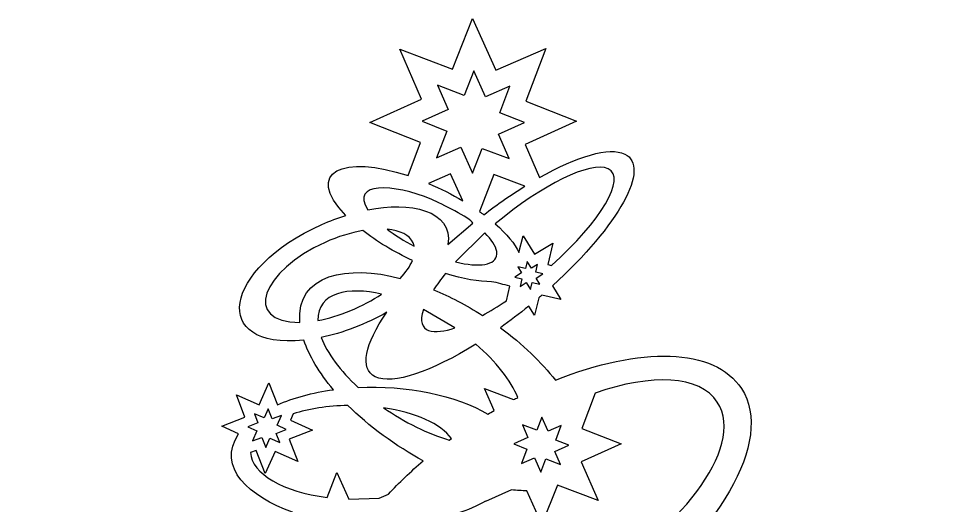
# Model space of a CAD drawing. Header units: centimetres. Extents: x 1 to 126, y -110 to -2.
# Drawn here: x 27.06 to 35.51, y -39.43 to -34.98 of the extents above; entities that cross this region are included whole.
import ezdxf

# ---------------------------------------------------------------- set-up
doc = ezdxf.new("R2010")
doc.units = ezdxf.units.CM
doc.header["$MEASUREMENT"] = 0
doc.layers.add('layer 1', color=7, linetype='Continuous')

msp = doc.modelspace()

# ---------------------------------------------------------------- linework, layer by layer
at = {"layer": 'layer 1', "color": 250}
for points, knots in [([(28.54704, -42.16461), (27.62602, -42.53134), (27.06255, -43.03781), (27.11232, -43.56138), (27.11232, -43.56138), (27.19971, -44.48044), (29.14307, -45.1039), (31.45294, -44.95394), (31.45294, -44.95394), (32.50133, -44.88587), (33.44506, -44.67016), (34.15492, -44.3689), (34.15492, -44.3689), (34.15492, -44.3689), (34.26577, -44.61514), (34.26577, -44.61514), (34.26577, -44.61514), (34.26577, -44.61514), (34.40854, -44.2526), (34.40854, -44.2526), (34.40854, -44.2526), (34.41813, -44.24785), (34.4278, -44.24313), (34.43729, -44.23835), (34.43729, -44.23835), (34.43729, -44.23835), (34.81802, -44.38269), (34.81802, -44.38269), (34.81802, -44.38269), (34.81802, -44.38269), (34.69371, -44.09684), (34.69371, -44.09684), (34.69371, -44.09684), (35.21864, -43.77906), (35.51371, -43.40328), (35.47711, -43.01826), (35.47711, -43.01826), (35.43562, -42.58191), (34.97562, -42.21225), (34.2568, -41.96034), (34.2568, -41.96034), (34.25799, -41.95564), (34.25919, -41.95097), (34.26022, -41.94624), (34.26022, -41.94624), (34.35818, -41.49516), (33.67386, -40.93904), (32.60242, -40.5177), (32.60242, -40.5177), (32.60242, -40.5177), (32.72845, -40.46096), (32.72845, -40.46096), (32.72845, -40.46096), (32.72845, -40.46096), (32.51776, -40.37799), (32.51776, -40.37799), (32.51776, -40.37799), (33.46997, -39.72252), (33.98836, -38.83817), (33.68198, -38.3634), (33.68198, -38.3634), (33.43906, -37.98695), (32.74786, -37.97683), (31.97871, -38.28662), (31.97871, -38.28662), (31.85078, -38.12192), (31.6796, -37.95647), (31.4748, -37.80621), (31.4748, -37.80621), (31.56125, -37.74477), (31.64854, -37.67849), (31.7353, -37.60796), (31.7353, -37.60796), (31.7353, -37.60796), (31.78727, -37.69104), (31.78727, -37.69104), (31.78727, -37.69104), (31.78727, -37.69104), (31.8259, -37.53259), (31.8259, -37.53259), (31.8259, -37.53259), (31.83568, -37.52428), (31.84544, -37.5159), (31.85519, -37.50748), (31.85519, -37.50748), (31.85519, -37.50748), (32.02882, -37.54748), (32.02882, -37.54748), (32.02882, -37.54748), (32.02882, -37.54748), (31.95221, -37.42156), (31.95221, -37.42156), (31.95221, -37.42156), (32.55989, -36.86966), (32.85555, -36.33436), (32.61337, -36.21685), (32.61337, -36.21685), (32.47168, -36.14809), (32.17666, -36.23736), (31.83171, -36.43241), (31.83171, -36.43241), (31.83171, -36.43241), (31.70033, -36.13034), (31.70033, -36.13034), (31.70033, -36.13034), (31.70033, -36.13034), (32.17314, -35.91749), (32.17314, -35.91749), (32.17314, -35.91749), (32.17314, -35.91749), (31.7079, -35.73426), (31.7079, -35.73426), (31.7079, -35.73426), (31.7079, -35.73426), (31.89159, -35.2497), (31.89159, -35.2497), (31.89159, -35.2497), (31.89159, -35.2497), (31.43331, -35.44901), (31.43331, -35.44901), (31.43331, -35.44901), (31.43331, -35.44901), (31.22045, -34.97621), (31.22045, -34.97621), (31.22045, -34.97621), (31.22045, -34.97621), (31.03724, -35.44145), (31.03724, -35.44145), (31.03724, -35.44145), (31.03724, -35.44145), (30.55265, -35.25774), (30.55265, -35.25774), (30.55265, -35.25774), (30.55265, -35.25774), (30.75198, -35.71603), (30.75198, -35.71603), (30.75198, -35.71603), (30.75198, -35.71603), (30.27918, -35.92892), (30.27918, -35.92892), (30.27918, -35.92892), (30.27918, -35.92892), (30.74441, -36.1121), (30.74441, -36.1121), (30.74441, -36.1121), (30.74441, -36.1121), (30.62974, -36.41462), (30.62974, -36.41462), (30.62974, -36.41462), (30.04042, -36.21836), (29.66923, -36.37575), (30.05854, -36.77883), (30.05854, -36.77883), (29.98654, -36.80173), (29.91329, -36.82953), (29.83987, -36.8623), (29.83987, -36.8623), (28.92949, -37.26867), (28.80824, -38.00635), (29.67517, -37.92064), (29.67517, -37.92064), (29.72329, -38.06401), (29.8163, -38.21936), (29.94627, -38.37361), (29.94627, -38.37361), (29.75319, -38.40039), (29.57886, -38.44816), (29.43466, -38.51159), (29.43466, -38.51159), (29.43466, -38.51159), (29.35569, -38.31069), (29.35569, -38.31069), (29.35569, -38.31069), (29.35569, -38.31069), (29.26548, -38.51076), (29.26548, -38.51076), (29.26548, -38.51076), (29.26548, -38.51076), (29.05739, -38.42009), (29.05739, -38.42009), (29.05739, -38.42009), (29.05739, -38.42009), (29.13501, -38.62521), (29.13501, -38.62521), (29.13501, -38.62521), (29.13501, -38.62521), (28.9236, -38.7083), (28.9236, -38.7083), (28.9236, -38.7083), (28.9236, -38.7083), (29.07819, -38.778), (29.07819, -38.778), (29.07819, -38.778), (28.87282, -39.08313), (29.17649, -39.3557), (29.5724, -39.49323), (29.5724, -39.49323), (29.5724, -39.49323), (29.64438, -39.65875), (29.64438, -39.65875), (29.64438, -39.65875), (29.64438, -39.65875), (29.30853, -39.80997), (29.30853, -39.80997), (29.30853, -39.80997), (29.30853, -39.80997), (29.54802, -39.90428), (29.54802, -39.90428), (29.54802, -39.90428), (28.53782, -39.88988), (27.80933, -40.11109), (27.71928, -40.52576), (27.71928, -40.52576), (27.64826, -40.85283), (27.98861, -41.23511), (28.58947, -41.58121), (28.58947, -41.58121), (28.47763, -41.75183), (28.47269, -41.9511), (28.54704, -42.16461)], [0, 0, 0, 0, 0.0178571, 0.0178571, 0.0178571, 0.0178571, 0.0357143, 0.0357143, 0.0357143, 0.0357143, 0.0535714, 0.0535714, 0.0535714, 0.0535714, 0.0714286, 0.0714286, 0.0714286, 0.0714286, 0.0892857, 0.0892857, 0.0892857, 0.0892857, 0.1071429, 0.1071429, 0.1071429, 0.1071429, 0.125, 0.125, 0.125, 0.125, 0.1428571, 0.1428571, 0.1428571, 0.1428571, 0.1607143, 0.1607143, 0.1607143, 0.1607143, 0.1785714, 0.1785714, 0.1785714, 0.1785714, 0.1964286, 0.1964286, 0.1964286, 0.1964286, 0.2142857, 0.2142857, 0.2142857, 0.2142857, 0.2321429, 0.2321429, 0.2321429, 0.2321429, 0.25, 0.25, 0.25, 0.25, 0.2678571, 0.2678571, 0.2678571, 0.2678571, 0.2857143, 0.2857143, 0.2857143, 0.2857143, 0.3035714, 0.3035714, 0.3035714, 0.3035714, 0.3214286, 0.3214286, 0.3214286, 0.3214286, 0.3392857, 0.3392857, 0.3392857, 0.3392857, 0.3571429, 0.3571429, 0.3571429, 0.3571429, 0.375, 0.375, 0.375, 0.375, 0.3928571, 0.3928571, 0.3928571, 0.3928571, 0.4107143, 0.4107143, 0.4107143, 0.4107143, 0.4285714, 0.4285714, 0.4285714, 0.4285714, 0.4464286, 0.4464286, 0.4464286, 0.4464286, 0.4642857, 0.4642857, 0.4642857, 0.4642857, 0.4821429, 0.4821429, 0.4821429, 0.4821429, 0.5, 0.5, 0.5, 0.5, 0.5178571, 0.5178571, 0.5178571, 0.5178571, 0.5357143, 0.5357143, 0.5357143, 0.5357143, 0.5535714, 0.5535714, 0.5535714, 0.5535714, 0.5714286, 0.5714286, 0.5714286, 0.5714286, 0.5892857, 0.5892857, 0.5892857, 0.5892857, 0.6071429, 0.6071429, 0.6071429, 0.6071429, 0.625, 0.625, 0.625, 0.625, 0.6428571, 0.6428571, 0.6428571, 0.6428571, 0.6607143, 0.6607143, 0.6607143, 0.6607143, 0.6785714, 0.6785714, 0.6785714, 0.6785714, 0.6964286, 0.6964286, 0.6964286, 0.6964286, 0.7142857, 0.7142857, 0.7142857, 0.7142857, 0.7321429, 0.7321429, 0.7321429, 0.7321429, 0.75, 0.75, 0.75, 0.75, 0.7678571, 0.7678571, 0.7678571, 0.7678571, 0.7857143, 0.7857143, 0.7857143, 0.7857143, 0.8035714, 0.8035714, 0.8035714, 0.8035714, 0.8214286, 0.8214286, 0.8214286, 0.8214286, 0.8392857, 0.8392857, 0.8392857, 0.8392857, 0.8571429, 0.8571429, 0.8571429, 0.8571429, 0.875, 0.875, 0.875, 0.875, 0.8928571, 0.8928571, 0.8928571, 0.8928571, 0.9107143, 0.9107143, 0.9107143, 0.9107143, 0.9285714, 0.9285714, 0.9285714, 0.9285714, 0.9464286, 0.9464286, 0.9464286, 0.9464286, 0.9642857, 0.9642857, 0.9642857, 0.9642857, 1, 1, 1, 1]), ([(31.55378, -36.25887), (31.55378, -36.25887), (31.30937, -36.16621), (31.30937, -36.16621), (31.30937, -36.16621), (31.30937, -36.16621), (31.22043, -36.39203), (31.22043, -36.39203), (31.22043, -36.39203), (31.22043, -36.39203), (31.11324, -36.15394), (31.11324, -36.15394), (31.11324, -36.15394), (31.11324, -36.15394), (30.89047, -36.25082), (30.89047, -36.25082), (30.89047, -36.25082), (30.89047, -36.25082), (30.98313, -36.00637), (30.98313, -36.00637), (30.98313, -36.00637), (30.98313, -36.00637), (30.75734, -35.91747), (30.75734, -35.91747), (30.75734, -35.91747), (30.75734, -35.91747), (30.99544, -35.81028), (30.99544, -35.81028), (30.99544, -35.81028), (30.99544, -35.81028), (30.89854, -35.58751), (30.89854, -35.58751), (30.89854, -35.58751), (30.89854, -35.58751), (31.14296, -35.68018), (31.14296, -35.68018), (31.14296, -35.68018), (31.14296, -35.68018), (31.23188, -35.45436), (31.23188, -35.45436), (31.23188, -35.45436), (31.23188, -35.45436), (31.33906, -35.69245), (31.33906, -35.69245), (31.33906, -35.69245), (31.33906, -35.69245), (31.56185, -35.59556), (31.56185, -35.59556), (31.56185, -35.59556), (31.56185, -35.59556), (31.46919, -35.83998), (31.46919, -35.83998), (31.46919, -35.83998), (31.46919, -35.83998), (31.69499, -35.92891), (31.69499, -35.92891), (31.69499, -35.92891), (31.69499, -35.92891), (31.4569, -36.0361), (31.4569, -36.0361), (31.4569, -36.0361), (31.4569, -36.0361), (31.55378, -36.25887), (31.55378, -36.25887)], [0, 0, 0, 0, 0.0588235, 0.0588235, 0.0588235, 0.0588235, 0.1176471, 0.1176471, 0.1176471, 0.1176471, 0.1764706, 0.1764706, 0.1764706, 0.1764706, 0.2352941, 0.2352941, 0.2352941, 0.2352941, 0.2941176, 0.2941176, 0.2941176, 0.2941176, 0.3529412, 0.3529412, 0.3529412, 0.3529412, 0.4117647, 0.4117647, 0.4117647, 0.4117647, 0.4705882, 0.4705882, 0.4705882, 0.4705882, 0.5294118, 0.5294118, 0.5294118, 0.5294118, 0.5882353, 0.5882353, 0.5882353, 0.5882353, 0.6470588, 0.6470588, 0.6470588, 0.6470588, 0.7058824, 0.7058824, 0.7058824, 0.7058824, 0.7647059, 0.7647059, 0.7647059, 0.7647059, 0.8235294, 0.8235294, 0.8235294, 0.8235294, 0.8823529, 0.8823529, 0.8823529, 0.8823529, 1, 1, 1, 1]), ([(31.78854, -37.13458), (31.78854, -37.13458), (31.68217, -36.9645), (31.68217, -36.9645), (31.68217, -36.9645), (31.68217, -36.9645), (31.64448, -37.11907), (31.64448, -37.11907), (31.64448, -37.11907), (31.60784, -37.03799), (31.53191, -36.94732), (31.42785, -36.85669), (31.42785, -36.85669), (31.85687, -36.49829), (32.30541, -36.27614), (32.46224, -36.35222), (32.46224, -36.35222), (32.63096, -36.43408), (32.39818, -36.83016), (31.94225, -37.23726), (31.94225, -37.23726), (31.94225, -37.23726), (31.90936, -37.22924), (31.90936, -37.22924), (31.90936, -37.22924), (31.90936, -37.22924), (31.9544, -37.03368), (31.9544, -37.03368), (31.9544, -37.03368), (31.9544, -37.03368), (31.78854, -37.13458), (31.78854, -37.13458)], [0, 0, 0, 0, 0.1111111, 0.1111111, 0.1111111, 0.1111111, 0.2222222, 0.2222222, 0.2222222, 0.2222222, 0.3333333, 0.3333333, 0.3333333, 0.3333333, 0.4444444, 0.4444444, 0.4444444, 0.4444444, 0.5555556, 0.5555556, 0.5555556, 0.5555556, 0.6666667, 0.6666667, 0.6666667, 0.6666667, 0.7777778, 0.7777778, 0.7777778, 0.7777778, 1, 1, 1, 1]), ([(31.13024, -36.64442), (31.03339, -36.58682), (30.92758, -36.53284), (30.81634, -36.4855), (30.81634, -36.4855), (30.81634, -36.4855), (31.019, -36.39737), (31.019, -36.39737), (31.019, -36.39737), (31.019, -36.39737), (31.13024, -36.64442), (31.13024, -36.64442)], [0, 0, 0, 0, 0.25, 0.25, 0.25, 0.25, 0.5, 0.5, 0.5, 0.5, 1, 1, 1, 1]), ([(31.32273, -36.77226), (31.30946, -36.76239), (31.29591, -36.75255), (31.28205, -36.74276), (31.28205, -36.74276), (31.28205, -36.74276), (31.41509, -36.40492), (31.41509, -36.40492), (31.41509, -36.40492), (31.41509, -36.40492), (31.6976, -36.51203), (31.6976, -36.51203), (31.6976, -36.51203), (31.57558, -36.58784), (31.44924, -36.67525), (31.32273, -36.77226)], [0, 0, 0, 0, 0.2, 0.2, 0.2, 0.2, 0.4, 0.4, 0.4, 0.4, 0.6, 0.6, 0.6, 0.6, 1, 1, 1, 1]), ([(31.2231, -36.85065), (31.2231, -36.85065), (30.99441, -37.04618), (30.99441, -37.04618), (30.99441, -37.04618), (31.04239, -36.7264), (30.64351, -36.65138), (30.26178, -36.72638), (30.26178, -36.72638), (30.09986, -36.47265), (30.48844, -36.48239), (30.84823, -36.63359), (30.84823, -36.63359), (30.92994, -36.66793), (31.20178, -36.80325), (31.2231, -36.85065)], [0, 0, 0, 0, 0.2, 0.2, 0.2, 0.2, 0.4, 0.4, 0.4, 0.4, 0.6, 0.6, 0.6, 0.6, 1, 1, 1, 1]), ([(30.66954, -37.1914), (30.6479, -37.24406), (30.60959, -37.29951), (30.55755, -37.35445), (30.55755, -37.35445), (30.08079, -37.22981), (29.60126, -37.31075), (29.63974, -37.75721), (29.63974, -37.75721), (29.10505, -37.76102), (29.29296, -37.2827), (29.86991, -37.02514), (29.86991, -37.02514), (29.98898, -36.97199), (30.10709, -36.93625), (30.21507, -36.91777), (30.21507, -36.91777), (30.34103, -37.01567), (30.49727, -37.111), (30.66954, -37.1914)], [0, 0, 0, 0, 0.1666667, 0.1666667, 0.1666667, 0.1666667, 0.3333333, 0.3333333, 0.3333333, 0.3333333, 0.5, 0.5, 0.5, 0.5, 0.6666667, 0.6666667, 0.6666667, 0.6666667, 1, 1, 1, 1]), ([(30.67608, -37.031), (30.68016, -37.04013), (30.68327, -37.04958), (30.68552, -37.05929), (30.68552, -37.05929), (30.59314, -37.01173), (30.50935, -36.95902), (30.43941, -36.90561), (30.43941, -36.90561), (30.55702, -36.91609), (30.64345, -36.95792), (30.67608, -37.031)], [0, 0, 0, 0, 0.25, 0.25, 0.25, 0.25, 0.5, 0.5, 0.5, 0.5, 1, 1, 1, 1]), ([(31.44262, -37.13358), (31.43707, -37.23411), (31.28149, -37.25706), (31.06383, -37.20403), (31.06383, -37.20403), (31.06383, -37.20403), (31.33238, -36.93901), (31.33238, -36.93901), (31.33238, -36.93901), (31.3936, -36.99998), (31.43252, -37.05863), (31.44101, -37.10815), (31.44101, -37.10815), (31.44101, -37.10815), (31.44079, -37.1081), (31.44079, -37.1081), (31.44079, -37.1081), (31.44079, -37.1081), (31.44262, -37.13358), (31.44262, -37.13358)], [0, 0, 0, 0, 0.1666667, 0.1666667, 0.1666667, 0.1666667, 0.3333333, 0.3333333, 0.3333333, 0.3333333, 0.5, 0.5, 0.5, 0.5, 0.6666667, 0.6666667, 0.6666667, 0.6666667, 1, 1, 1, 1]), ([(31.86201, -37.31322), (31.86201, -37.31322), (31.8009, -37.35144), (31.8009, -37.35144), (31.8009, -37.35144), (31.8009, -37.35144), (31.83499, -37.40752), (31.83499, -37.40752), (31.83499, -37.40752), (31.83499, -37.40752), (31.76485, -37.39135), (31.76485, -37.39135), (31.76485, -37.39135), (31.76485, -37.39135), (31.74929, -37.4551), (31.74929, -37.4551), (31.74929, -37.4551), (31.74929, -37.4551), (31.71105, -37.39397), (31.71105, -37.39397), (31.71105, -37.39397), (31.71105, -37.39397), (31.65497, -37.42808), (31.65497, -37.42808), (31.65497, -37.42808), (31.65497, -37.42808), (31.67113, -37.35788), (31.67113, -37.35788), (31.67113, -37.35788), (31.67113, -37.35788), (31.60741, -37.34235), (31.60741, -37.34235), (31.60741, -37.34235), (31.60741, -37.34235), (31.66845, -37.30417), (31.66845, -37.30417), (31.66845, -37.30417), (31.66845, -37.30417), (31.6343, -37.248), (31.6343, -37.248), (31.6343, -37.248), (31.6343, -37.248), (31.70462, -37.2642), (31.70462, -37.2642), (31.70462, -37.2642), (31.70462, -37.2642), (31.72014, -37.20048), (31.72014, -37.20048), (31.72014, -37.20048), (31.72014, -37.20048), (31.75838, -37.26162), (31.75838, -37.26162), (31.75838, -37.26162), (31.75838, -37.26162), (31.81445, -37.22751), (31.81445, -37.22751), (31.81445, -37.22751), (31.81445, -37.22751), (31.7983, -37.29768), (31.7983, -37.29768), (31.7983, -37.29768), (31.7983, -37.29768), (31.86201, -37.31322), (31.86201, -37.31322)], [0, 0, 0, 0, 0.0588235, 0.0588235, 0.0588235, 0.0588235, 0.1176471, 0.1176471, 0.1176471, 0.1176471, 0.1764706, 0.1764706, 0.1764706, 0.1764706, 0.2352941, 0.2352941, 0.2352941, 0.2352941, 0.2941176, 0.2941176, 0.2941176, 0.2941176, 0.3529412, 0.3529412, 0.3529412, 0.3529412, 0.4117647, 0.4117647, 0.4117647, 0.4117647, 0.4705882, 0.4705882, 0.4705882, 0.4705882, 0.5294118, 0.5294118, 0.5294118, 0.5294118, 0.5882353, 0.5882353, 0.5882353, 0.5882353, 0.6470588, 0.6470588, 0.6470588, 0.6470588, 0.7058824, 0.7058824, 0.7058824, 0.7058824, 0.7647059, 0.7647059, 0.7647059, 0.7647059, 0.8235294, 0.8235294, 0.8235294, 0.8235294, 0.8823529, 0.8823529, 0.8823529, 0.8823529, 1, 1, 1, 1]), ([(31.5295, -37.5591), (31.45392, -37.6099), (31.38018, -37.65498), (31.31007, -37.69345), (31.31007, -37.69345), (31.16128, -37.59846), (31.01066, -37.52), (30.86387, -37.45882), (30.86387, -37.45882), (30.89443, -37.41191), (30.9309, -37.36213), (30.97281, -37.31029), (30.97281, -37.31029), (31.13365, -37.36108), (31.27852, -37.3862), (31.39395, -37.38581), (31.39395, -37.38581), (31.4491, -37.39235), (31.50604, -37.41315), (31.56006, -37.42632), (31.56006, -37.42632), (31.56006, -37.42632), (31.5295, -37.5591), (31.5295, -37.5591)], [0, 0, 0, 0, 0.1428571, 0.1428571, 0.1428571, 0.1428571, 0.2857143, 0.2857143, 0.2857143, 0.2857143, 0.4285714, 0.4285714, 0.4285714, 0.4285714, 0.5714286, 0.5714286, 0.5714286, 0.5714286, 0.7142857, 0.7142857, 0.7142857, 0.7142857, 1, 1, 1, 1]), ([(30.38601, -37.499), (30.22397, -37.61092), (29.9915, -37.70809), (29.80339, -37.74132), (29.80339, -37.74132), (29.80079, -37.47548), (30.08821, -37.43057), (30.38601, -37.499)], [0, 0, 0, 0, 0.3333333, 0.3333333, 0.3333333, 0.3333333, 1, 1, 1, 1]), ([(31.63335, -38.44496), (31.62073, -38.45146), (31.60809, -38.45809), (31.59546, -38.46474), (31.59546, -38.46474), (31.59546, -38.46474), (31.33006, -38.36412), (31.33006, -38.36412), (31.33006, -38.36412), (31.33006, -38.36412), (31.41703, -38.56409), (31.41703, -38.56409), (31.41703, -38.56409), (31.39801, -38.57524), (31.37902, -38.58658), (31.36002, -38.59808), (31.36002, -38.59808), (31.08071, -38.42565), (30.60937, -38.33086), (30.17195, -38.35257), (30.17195, -38.35257), (30.00634, -38.19984), (29.88842, -38.03886), (29.83514, -37.89604), (29.83514, -37.89604), (30.02745, -37.85645), (30.25476, -37.76877), (30.43454, -37.6652), (30.43454, -37.6652), (30.23394, -37.95618), (30.18182, -38.18285), (30.32936, -38.25442), (30.32936, -38.25442), (30.48975, -38.33224), (30.84659, -38.20764), (31.24997, -37.95625), (31.24997, -37.95625), (31.43715, -38.1174), (31.57184, -38.29107), (31.63335, -38.44496)], [0, 0, 0, 0, 0.0909091, 0.0909091, 0.0909091, 0.0909091, 0.1818182, 0.1818182, 0.1818182, 0.1818182, 0.2727273, 0.2727273, 0.2727273, 0.2727273, 0.3636364, 0.3636364, 0.3636364, 0.3636364, 0.4545455, 0.4545455, 0.4545455, 0.4545455, 0.5454545, 0.5454545, 0.5454545, 0.5454545, 0.6363636, 0.6363636, 0.6363636, 0.6363636, 0.7272727, 0.7272727, 0.7272727, 0.7272727, 0.8181818, 0.8181818, 0.8181818, 0.8181818, 1, 1, 1, 1]), ([(31.05752, -37.80832), (30.8766, -37.86967), (30.69424, -37.86374), (30.77068, -37.63975), (30.77068, -37.63975), (30.77068, -37.63975), (31.05752, -37.80832), (31.05752, -37.80832)], [0, 0, 0, 0, 0.3333333, 0.3333333, 0.3333333, 0.3333333, 1, 1, 1, 1]), ([(33.46063, -38.4879), (33.73295, -38.90994), (33.07091, -39.69752), (32.30385, -40.13953), (32.30385, -40.13953), (32.30385, -40.13953), (32.22498, -39.96436), (32.22498, -39.96436), (32.22498, -39.96436), (32.22498, -39.96436), (32.12814, -40.21023), (32.12814, -40.21023), (32.12814, -40.21023), (32.12814, -40.21023), (31.87247, -40.11331), (31.87247, -40.11331), (31.87247, -40.11331), (31.87247, -40.11331), (31.95076, -40.29327), (31.95076, -40.29327), (31.95076, -40.29327), (31.52172, -40.1646), (31.03018, -40.05571), (30.58452, -39.99065), (30.58452, -39.99065), (30.60651, -39.8653), (30.66686, -39.72642), (30.75992, -39.58286), (30.75992, -39.58286), (30.98783, -39.54649), (31.18727, -39.48051), (31.33863, -39.39417), (31.33863, -39.39417), (31.33863, -39.39417), (31.33812, -39.39552), (31.33812, -39.39552), (31.33812, -39.39552), (31.33812, -39.39552), (31.57753, -39.29141), (31.57753, -39.29141), (31.57753, -39.29141), (31.62587, -39.29624), (31.67248, -39.29838), (31.71704, -39.29777), (31.71704, -39.29777), (31.71704, -39.29777), (31.85551, -39.60533), (31.85551, -39.60533), (31.85551, -39.60533), (31.85551, -39.60533), (31.99692, -39.24621), (31.99692, -39.24621), (31.99692, -39.24621), (31.99692, -39.24621), (32.36954, -39.38748), (32.36954, -39.38748), (32.36954, -39.38748), (32.36954, -39.38748), (32.21569, -39.03379), (32.21569, -39.03379), (32.21569, -39.03379), (32.21569, -39.03379), (32.57933, -38.87007), (32.57933, -38.87007), (32.57933, -38.87007), (32.57933, -38.87007), (32.22021, -38.72866), (32.22021, -38.72866), (32.22021, -38.72866), (32.22021, -38.72866), (32.34321, -38.40425), (32.34321, -38.40425), (32.34321, -38.40425), (32.85954, -38.22405), (33.30174, -38.24164), (33.46063, -38.4879)], [0, 0, 0, 0, 0.05, 0.05, 0.05, 0.05, 0.1, 0.1, 0.1, 0.1, 0.15, 0.15, 0.15, 0.15, 0.2, 0.2, 0.2, 0.2, 0.25, 0.25, 0.25, 0.25, 0.3, 0.3, 0.3, 0.3, 0.35, 0.35, 0.35, 0.35, 0.4, 0.4, 0.4, 0.4, 0.45, 0.45, 0.45, 0.45, 0.5, 0.5, 0.5, 0.5, 0.55, 0.55, 0.55, 0.55, 0.6, 0.6, 0.6, 0.6, 0.65, 0.65, 0.65, 0.65, 0.7, 0.7, 0.7, 0.7, 0.75, 0.75, 0.75, 0.75, 0.8, 0.8, 0.8, 0.8, 0.85, 0.85, 0.85, 0.85, 0.9, 0.9, 0.9, 0.9, 1, 1, 1, 1]), ([(30.36637, -39.36511), (30.36637, -39.36511), (30.08664, -39.37593), (30.08664, -39.37593), (30.08664, -39.37593), (30.08664, -39.37593), (29.97718, -39.13276), (29.97718, -39.13276), (29.97718, -39.13276), (29.97718, -39.13276), (29.88751, -39.3604), (29.88751, -39.3604), (29.88751, -39.3604), (29.48968, -39.30906), (29.19561, -39.14325), (29.1876, -38.94812), (29.1876, -38.94812), (29.1876, -38.94812), (29.23812, -38.929), (29.23812, -38.929), (29.23812, -38.929), (29.23812, -38.929), (29.32121, -39.14039), (29.32121, -39.14039), (29.32121, -39.14039), (29.32121, -39.14039), (29.41142, -38.94034), (29.41142, -38.94034), (29.41142, -38.94034), (29.41142, -38.94034), (29.61955, -39.03099), (29.61955, -39.03099), (29.61955, -39.03099), (29.61955, -39.03099), (29.54192, -38.82589), (29.54192, -38.82589), (29.54192, -38.82589), (29.54192, -38.82589), (29.7533, -38.74278), (29.7533, -38.74278), (29.7533, -38.74278), (29.7533, -38.74278), (29.55324, -38.65258), (29.55324, -38.65258), (29.55324, -38.65258), (29.55324, -38.65258), (29.57832, -38.59501), (29.57832, -38.59501), (29.57832, -38.59501), (29.72071, -38.54923), (29.89296, -38.52136), (30.07951, -38.51831), (30.07951, -38.51831), (30.26413, -38.70281), (30.52329, -38.893), (30.76879, -39.0241), (30.76879, -39.0241), (30.65256, -39.12341), (30.54596, -39.22555), (30.4501, -39.32869), (30.4501, -39.32869), (30.4501, -39.32869), (30.36637, -39.36511), (30.36637, -39.36511)], [0, 0, 0, 0, 0.0588235, 0.0588235, 0.0588235, 0.0588235, 0.1176471, 0.1176471, 0.1176471, 0.1176471, 0.1764706, 0.1764706, 0.1764706, 0.1764706, 0.2352941, 0.2352941, 0.2352941, 0.2352941, 0.2941176, 0.2941176, 0.2941176, 0.2941176, 0.3529412, 0.3529412, 0.3529412, 0.3529412, 0.4117647, 0.4117647, 0.4117647, 0.4117647, 0.4705882, 0.4705882, 0.4705882, 0.4705882, 0.5294118, 0.5294118, 0.5294118, 0.5294118, 0.5882353, 0.5882353, 0.5882353, 0.5882353, 0.6470588, 0.6470588, 0.6470588, 0.6470588, 0.7058824, 0.7058824, 0.7058824, 0.7058824, 0.7647059, 0.7647059, 0.7647059, 0.7647059, 0.8235294, 0.8235294, 0.8235294, 0.8235294, 0.8823529, 0.8823529, 0.8823529, 0.8823529, 1, 1, 1, 1]), ([(29.47087, -38.60925), (29.47087, -38.60925), (29.43151, -38.69964), (29.43151, -38.69964), (29.43151, -38.69964), (29.43151, -38.69964), (29.51422, -38.73694), (29.51422, -38.73694), (29.51422, -38.73694), (29.51422, -38.73694), (29.4226, -38.77297), (29.4226, -38.77297), (29.4226, -38.77297), (29.4226, -38.77297), (29.45476, -38.85798), (29.45476, -38.85798), (29.45476, -38.85798), (29.45476, -38.85798), (29.36437, -38.8186), (29.36437, -38.8186), (29.36437, -38.8186), (29.36437, -38.8186), (29.32706, -38.90133), (29.32706, -38.90133), (29.32706, -38.90133), (29.32706, -38.90133), (29.29104, -38.80968), (29.29104, -38.80968), (29.29104, -38.80968), (29.29104, -38.80968), (29.20603, -38.84186), (29.20603, -38.84186), (29.20603, -38.84186), (29.20603, -38.84186), (29.24541, -38.75144), (29.24541, -38.75144), (29.24541, -38.75144), (29.24541, -38.75144), (29.16269, -38.71415), (29.16269, -38.71415), (29.16269, -38.71415), (29.16269, -38.71415), (29.25432, -38.67813), (29.25432, -38.67813), (29.25432, -38.67813), (29.25432, -38.67813), (29.22215, -38.59313), (29.22215, -38.59313), (29.22215, -38.59313), (29.22215, -38.59313), (29.31255, -38.6325), (29.31255, -38.6325), (29.31255, -38.6325), (29.31255, -38.6325), (29.34985, -38.54977), (29.34985, -38.54977), (29.34985, -38.54977), (29.34985, -38.54977), (29.38588, -38.64142), (29.38588, -38.64142), (29.38588, -38.64142), (29.38588, -38.64142), (29.47087, -38.60925), (29.47087, -38.60925)], [0, 0, 0, 0, 0.0588235, 0.0588235, 0.0588235, 0.0588235, 0.1176471, 0.1176471, 0.1176471, 0.1176471, 0.1764706, 0.1764706, 0.1764706, 0.1764706, 0.2352941, 0.2352941, 0.2352941, 0.2352941, 0.2941176, 0.2941176, 0.2941176, 0.2941176, 0.3529412, 0.3529412, 0.3529412, 0.3529412, 0.4117647, 0.4117647, 0.4117647, 0.4117647, 0.4705882, 0.4705882, 0.4705882, 0.4705882, 0.5294118, 0.5294118, 0.5294118, 0.5294118, 0.5882353, 0.5882353, 0.5882353, 0.5882353, 0.6470588, 0.6470588, 0.6470588, 0.6470588, 0.7058824, 0.7058824, 0.7058824, 0.7058824, 0.7647059, 0.7647059, 0.7647059, 0.7647059, 0.8235294, 0.8235294, 0.8235294, 0.8235294, 0.8823529, 0.8823529, 0.8823529, 0.8823529, 1, 1, 1, 1]), ([(31.02671, -38.82028), (31.02671, -38.82028), (31.00666, -38.83504), (31.00666, -38.83504), (31.00666, -38.83504), (30.82125, -38.78103), (30.59174, -38.66912), (30.40453, -38.5387), (30.40453, -38.5387), (30.69825, -38.58154), (30.93112, -38.68733), (31.02671, -38.82028)], [0, 0, 0, 0, 0.25, 0.25, 0.25, 0.25, 0.5, 0.5, 0.5, 0.5, 1, 1, 1, 1]), ([(32.0317, -38.70195), (32.0317, -38.70195), (31.98149, -38.83439), (31.98149, -38.83439), (31.98149, -38.83439), (31.98149, -38.83439), (32.10115, -38.88151), (32.10115, -38.88151), (32.10115, -38.88151), (32.10115, -38.88151), (31.97226, -38.93954), (31.97226, -38.93954), (31.97226, -38.93954), (31.97226, -38.93954), (32.02365, -39.05771), (32.02365, -39.05771), (32.02365, -39.05771), (32.02365, -39.05771), (31.89121, -39.00749), (31.89121, -39.00749), (31.89121, -39.00749), (31.89121, -39.00749), (31.84407, -39.12716), (31.84407, -39.12716), (31.84407, -39.12716), (31.84407, -39.12716), (31.78606, -38.99826), (31.78606, -38.99826), (31.78606, -38.99826), (31.78606, -38.99826), (31.66788, -39.04967), (31.66788, -39.04967), (31.66788, -39.04967), (31.66788, -39.04967), (31.7181, -38.91721), (31.7181, -38.91721), (31.7181, -38.91721), (31.7181, -38.91721), (31.59843, -38.87008), (31.59843, -38.87008), (31.59843, -38.87008), (31.59843, -38.87008), (31.72734, -38.81206), (31.72734, -38.81206), (31.72734, -38.81206), (31.72734, -38.81206), (31.67594, -38.69388), (31.67594, -38.69388), (31.67594, -38.69388), (31.67594, -38.69388), (31.8084, -38.74409), (31.8084, -38.74409), (31.8084, -38.74409), (31.8084, -38.74409), (31.85551, -38.62444), (31.85551, -38.62444), (31.85551, -38.62444), (31.85551, -38.62444), (31.91353, -38.75333), (31.91353, -38.75333), (31.91353, -38.75333), (31.91353, -38.75333), (32.0317, -38.70195), (32.0317, -38.70195)], [0, 0, 0, 0, 0.0588235, 0.0588235, 0.0588235, 0.0588235, 0.1176471, 0.1176471, 0.1176471, 0.1176471, 0.1764706, 0.1764706, 0.1764706, 0.1764706, 0.2352941, 0.2352941, 0.2352941, 0.2352941, 0.2941176, 0.2941176, 0.2941176, 0.2941176, 0.3529412, 0.3529412, 0.3529412, 0.3529412, 0.4117647, 0.4117647, 0.4117647, 0.4117647, 0.4705882, 0.4705882, 0.4705882, 0.4705882, 0.5294118, 0.5294118, 0.5294118, 0.5294118, 0.5882353, 0.5882353, 0.5882353, 0.5882353, 0.6470588, 0.6470588, 0.6470588, 0.6470588, 0.7058824, 0.7058824, 0.7058824, 0.7058824, 0.7647059, 0.7647059, 0.7647059, 0.7647059, 0.8235294, 0.8235294, 0.8235294, 0.8235294, 0.8823529, 0.8823529, 0.8823529, 0.8823529, 1, 1, 1, 1])]:
    msp.add_open_spline(points, degree=3, knots=knots, dxfattribs=at)

doc.saveas('drawing.dxf')
